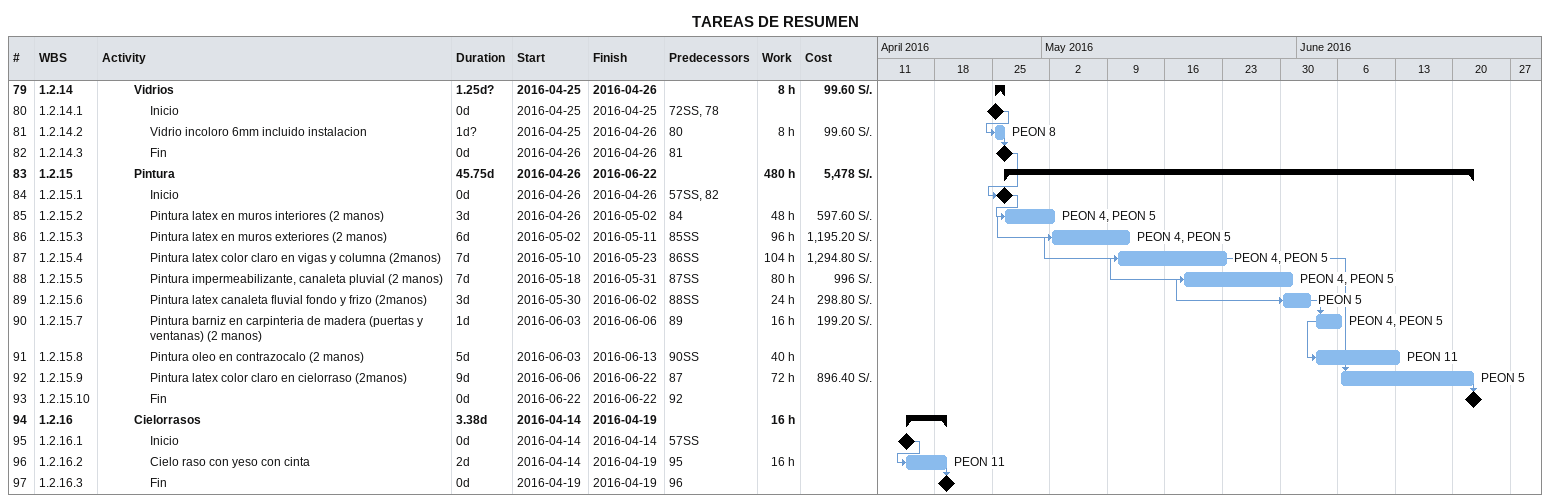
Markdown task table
TAREAS DE RESUMEN

| ID | WBS | Task | Duration | Start | Finish | Predecessors | Resources | Work (h) | Cost (S/.) |
|---|---|---|---|---|---|---|---|---|---|
| 79 | 1.2.14 | **Vidrios** | 1.25d? | 2016-04-25 | 2016-04-26 |  |  | 8 | 99.60 |
| 80 | 1.2.14.1 | Inicio | 0d | 2016-04-25 | 2016-04-25 | 72SS, 78 |  |  |  |
| 81 | 1.2.14.2 | Vidrio incoloro 6mm incluido instalacion | 1d? | 2016-04-25 | 2016-04-26 | 80 | PEON 8 | 8 | 99.60 |
| 82 | 1.2.14.3 | Fin | 0d | 2016-04-26 | 2016-04-26 | 81 |  |  |  |
| 83 | 1.2.15 | **Pintura** | 45.75d | 2016-04-26 | 2016-06-22 |  |  | 480 | 5478 |
| 84 | 1.2.15.1 | Inicio | 0d | 2016-04-26 | 2016-04-26 | 57SS, 82 |  |  |  |
| 85 | 1.2.15.2 | Pintura latex en muros interiores (2 manos) | 3d | 2016-04-26 | 2016-05-02 | 84 | PEON 4, PEON 5 | 48 | 597.60 |
| 86 | 1.2.15.3 | Pintura latex en muros exteriores (2 manos) | 6d | 2016-05-02 | 2016-05-11 | 85SS | PEON 4, PEON 5 | 96 | 1195.20 |
| 87 | 1.2.15.4 | Pintura latex color claro en vigas y columna (2manos) | 7d | 2016-05-10 | 2016-05-23 | 86SS | PEON 4, PEON 5 | 104 | 1294.80 |
| 88 | 1.2.15.5 | Pintura impermeabilizante, canaleta pluvial (2 manos) | 7d | 2016-05-18 | 2016-05-31 | 87SS | PEON 4, PEON 5 | 80 | 996 |
| 89 | 1.2.15.6 | Pintura latex canaleta fluvial fondo y frizo (2manos) | 3d | 2016-05-30 | 2016-06-02 | 88SS | PEON 5 | 24 | 298.80 |
| 90 | 1.2.15.7 | Pintura barniz en carpinteria de madera (puertas y ventanas) (2 manos) | 1d | 2016-06-03 | 2016-06-06 | 89 | PEON 4, PEON 5 | 16 | 199.20 |
| 91 | 1.2.15.8 | Pintura oleo en contrazocalo (2 manos) | 5d | 2016-06-03 | 2016-06-13 | 90SS | PEON 11 | 40 |  |
| 92 | 1.2.15.9 | Pintura latex color claro en cielorraso (2manos) | 9d | 2016-06-06 | 2016-06-22 | 87 | PEON 5 | 72 | 896.40 |
| 93 | 1.2.15.10 | Fin | 0d | 2016-06-22 | 2016-06-22 | 92 |  |  |  |
| 94 | 1.2.16 | **Cielorrasos** | 3.38d | 2016-04-14 | 2016-04-19 |  |  | 16 |  |
| 95 | 1.2.16.1 | Inicio | 0d | 2016-04-14 | 2016-04-14 | 57SS |  |  |  |
| 96 | 1.2.16.2 | Cielo raso con yeso con cinta | 2d | 2016-04-14 | 2016-04-19 | 95 | PEON 11 | 16 |  |
| 97 | 1.2.16.3 | Fin | 0d | 2016-04-19 | 2016-04-19 | 96 |  |  |  |
